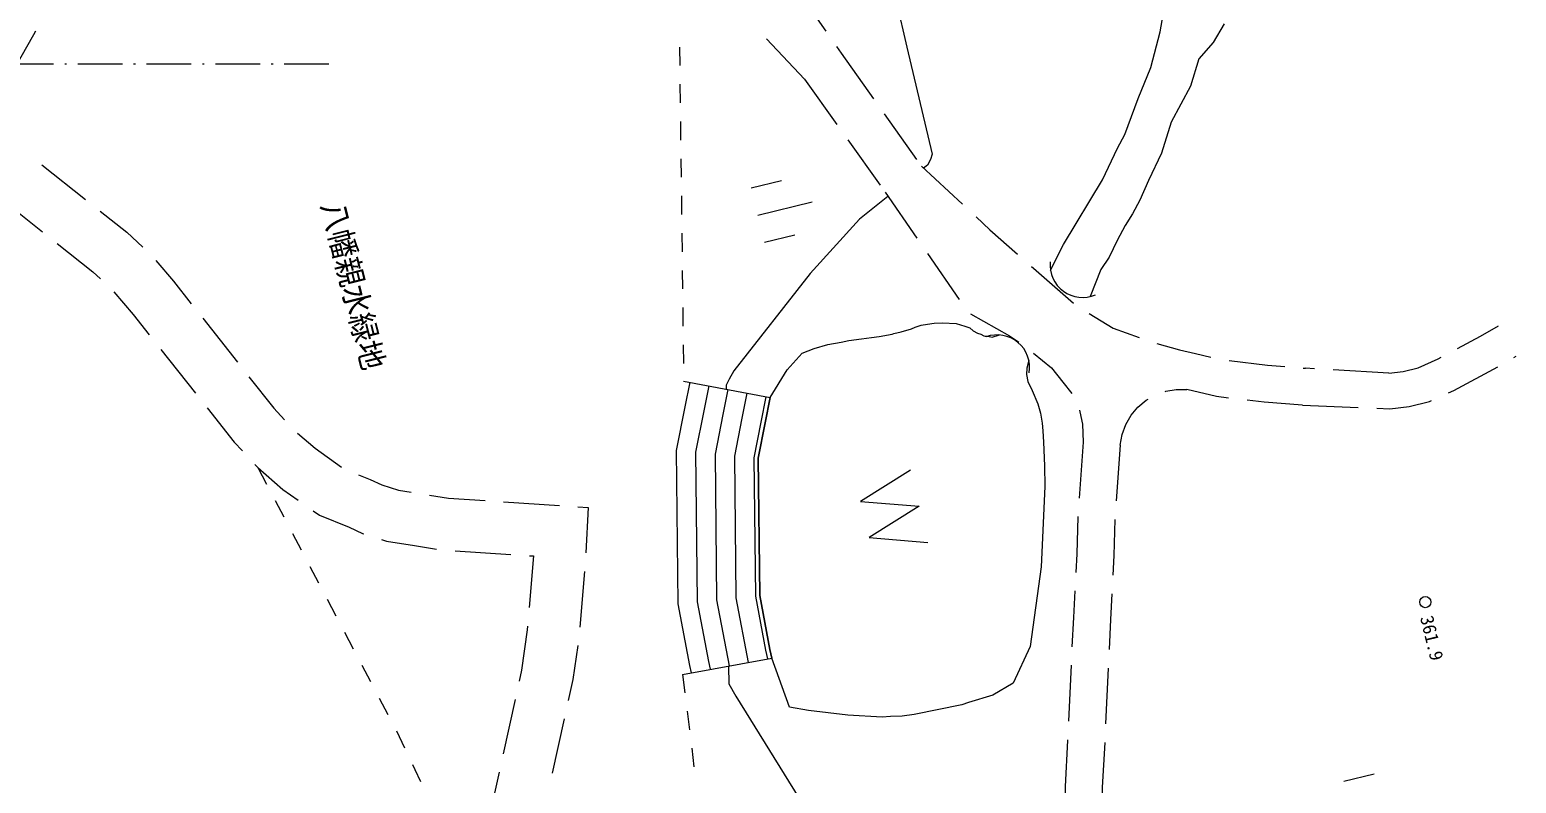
# Model space of a CAD drawing. Header units: millimetres. Extents: x -2078669 to -1085629, y -5987148 to 310365.
# Drawn here: x -1642424 to -1542582, y -1496253 to -1445646 of the extents above; entities that cross this region are included whole.
import ezdxf

# ---------------------------------------------------------------- set-up
doc = ezdxf.new("R2010")
doc.units = ezdxf.units.MM
doc.header["$LTSCALE"] = 500
doc.linetypes.add('SXF_一点短鎖線', pattern=[9.25, 6, -1.5, 0.25, -1.5])
doc.layers.add('D-BGD', color=7, linetype='Continuous', lineweight=13)
doc.layers.add('D-BMK', color=2, linetype='SXF_一点短鎖線', lineweight=13)
doc.styles.add('BIGFONT', font='txt', dxfattribs={"height": 0.2, "bigfont": 'BIGFONT'})
doc.styles.add('MS ゴシック', font='MS Gothic.ttf')

# ---------------------------------------------------------------- blocks, each defined once
blk = doc.blocks.new('河川平面')
at = {"layer": 'D-BGD', "linetype": 'Continuous'}
for p, q in [((1719860.323808214, -2778181.465299472, 362007.9804337029), (1722003.638045729, -2781253.199103496, 361819.9804438641)), ((1712181.586074307, -2782307.649444633, 362853.9803879771), (1712198.123963296, -2783557.097454526, 362859.9803876528)), ((1720578.352291311, -2784465.178117033, 361729.9804487287), (1718015.266758793, -2781748.479560877, 362063.9804306761)), ((1722717.332024299, -2782277.067130428, 361756.9804472693), (1723031.236690672, -2782726.253982377, 361729.9804487287)), ((1723031.236690672, -2782726.253982377, 361729.9804487287), (1725205.106987054, -2785780.948797736, 361677.9804515392)), ((1720578.352291311, -2784465.178117033, 361729.9804487287), (1722754.08626306, -2787518.637329882, 361677.9804515392)), ((1712213.296526555, -2784806.914090842, 362865.9803873285), (1712228.469089814, -2786056.730727172, 362870.9803870583)), ((1712244.508629152, -2787307.045713153, 362876.980386734), (1712259.681192414, -2788556.862349497, 362882.9803864097)), ((1725929.853294662, -2786799.635511425, 361659.9804525121), (1728104.590567117, -2789854.828676433, 361607.9804553227)), ((1723478.832570671, -2788537.324043586, 361659.9804525121), (1725654.566542428, -2791590.783256435, 361607.9804553227)), ((1669357.504293174, -2790226.703970335, 363302.980363709), (1672296.036160736, -2792557.121517203, 363259.9803660331)), ((1712274.85375567, -2789806.678985812, 362888.9803860855), (1712290.893295008, -2791056.993971793, 362894.9803857611)), ((1728435.943935037, -2790319.812450693, 361599.9804557551), (1731183.765769103, -2792871.642901206, 361557.9804580251)), ((1717003.408672019, -2791768.063846119), (1719043.559854602, -2791272.904603297)), ((1666468.907873881, -2792394.547672356, 363309.9803633307), (1669405.077716419, -2794727.067797819, 363267.9803656007)), ((1712306.06585827, -2792306.810608123, 362900.9803854369), (1712321.238421529, -2793556.627244454, 362906.9803851125)), ((1725991.729296444, -2792063.720081839, 361599.9804557551), (1728125.834337075, -2795147.461827721, 361580.980456782)), ((1717445.417615567, -2793589.653732469), (1721089.594087543, -2792703.901893219)), ((1712337.776310518, -2794806.075254347, 362912.9803847883), (1712352.948873777, -2796055.891890678, 362918.9803844639)), ((1717887.795185548, -2795412.608944528), (1719928.444717776, -2794916.582725619)), ((1728837.53491705, -2796174.797758972, 361574.9804571063), (1730971.639957681, -2799258.53950484, 361555.9804581332)), ((1712368.121437032, -2797305.708527007, 362924.9803841396), (1712384.160976378, -2798556.023512988, 362930.9803838153)), ((1680161.639288735, -2800524.838748779, 363194.9803695463), (1682487.245629855, -2803466.055950296, 363235.9803673303)), ((1712399.333539636, -2799805.840149318, 362936.980383491), (1712414.506102892, -2801055.656785633, 362942.9803831668)), ((1712430.545642233, -2802305.971771629, 362947.9803828966), (1712445.718205492, -2803555.788407959, 362953.9803825722)), ((1677348.907659888, -2802612.873101369, 363192.9803696544), (1679675.012350652, -2805553.223326799, 363233.9803674384)), ((1768223.323035043, -2803166.795924919, 361458.980463376), (1768383.687754097, -2803074.42626983, 361459.9804633219)), ((1754075.337228796, -2803865.033660889, 361417.9804655921), (1754230.471932586, -2803878.080540239, 361419.9804654839)), ((1754829.964418657, -2803914.710038571, 361448.9804639165), (1754230.471932586, -2803878.080540239, 361419.9804654839)), ((1759814.912707747, -2804216.041847497, 361689.9804508906), (1756076.326078341, -2803989.826246787, 361508.9804606736)), ((1712460.665944945, -2804747.804100584, 362959.9803822479), (1718273.860538318, -2805851.645046932, 360509.9805146688)), ((1754031.866129322, -2806370.680600227, 361419.9804654839), (1757775.252517873, -2806514.301034173, 361591.9804561874)), ((1739292.640527948, -2808855.998390808, 361529.9804595385), (1739021.51944471, -2812596.455159424, 361544.9804587277)), ((1741790.224084422, -2809045.934433303, 361529.9804595385), (1741511.539119686, -2812785.503682597, 361544.9804587277)), ((1683852.055354979, -2810552.931833475, 363249.9803665736), (1684435.551503705, -2811658.827432259, 363262.980365871)), ((1685018.679026009, -2812763.357705321, 363275.9803651683), (1685602.175174739, -2813869.253304106, 363288.9803644656)), ((1700370.907531899, -2812849.609801696, 363133.9803728433), (1704112.900435922, -2813102.005494421, 363117.9803737081)), ((1686185.671323457, -2814975.14890289, 363302.980363709), (1686768.798845754, -2816079.679175952, 363315.9803630064)), ((1697108.333524607, -2816141.623247118, 363137.9803726271), (1700849.718898997, -2816389.055986588, 363081.9803756539)), ((1687352.294994483, -2817185.574774736, 363328.9803623037), (1687935.791143213, -2818291.470373507, 363341.980361601)), ((1705791.222837049, -2817530.491070041, 363100.9803746269), (1705488.112275694, -2821266.401062111, 363229.9803676546)), ((1688518.420315859, -2819396.86762264, 363354.9803608984), (1689102.414814236, -2820501.896245353, 363367.9803601957)), ((1689685.910962962, -2821607.791844152, 363381.9803594391), (1690268.540135612, -2822713.189093271, 363394.9803587365)), ((1712386.920210769, -2824440.673867189, 362809.9803903553), (1718376.873092313, -2823350.783748894, 360629.9805081829)), ((1690852.534633984, -2823818.217715983, 363407.9803580338), (1691435.163806641, -2824923.614965117, 363420.9803573312)), ((1712386.920210769, -2824440.673867189, 362809.9803903553), (1712540.167945927, -2825681.043555145, 362844.9803884636)), ((1738484.224365871, -2823831.180493091, 361460.9804632679), (1738306.85995841, -2827577.085636947, 361437.980464511)), ((1740978.210294813, -2824021.355438779, 361459.9804633219), (1740800.845887359, -2827767.260582636, 361437.980464511)), ((1692018.659955371, -2826029.510563902, 363433.9803566286), (1692602.65445374, -2827134.539186614, 363446.9803559259)), ((1701145.419066025, -2826124.458605714, 363187.9803699247), (1700339.904411637, -2829787.272090058, 363164.9803711678)), ((1704438.847432303, -2827420.087118131, 363183.9803701409), (1703637.299031877, -2831084.027025004, 363160.980371384)), ((1712693.914030743, -2826920.546267028, 362880.9803865179), (1712847.161765904, -2828160.915954984, 362915.9803846261)), ((1693183.419951017, -2828241.172038243, 363458.9803552773), (1693715.750431755, -2829371.868323933, 363437.9803564123)), ((1713001.774826793, -2829400.917016518, 362951.9803826803), (1713155.022561962, -2830641.286704489, 362986.9803807886)), ((1700071.854635412, -2831008.087042708, 363156.9803716002), (1699266.838330671, -2834670.03355098, 363133.9803728433)), ((1756796.521426631, -2831620.238622958), (1758836.672609215, -2831125.079380123))]:
    blk.add_line(p, q, dxfattribs=at)
for points, elevation in [([(1726053.019815285, -2776285.367298369), (1727459.118450467, -2782307.134687982), (1729142.573274877, -2789491.817977284), (1729039.898016076, -2789871.103851716), (1728830.591163553, -2790235.23380437), (1728563.3958823, -2790439.210934123)], 361999.9804341353), ([(1726185.739433216, -2792348.25488466), (1724282.877021102, -2793872.759393638), (1720948.183813882, -2797527.019724827), (1715838.684921425, -2804048.170976638), (1715509.774153172, -2804620.37518795), (1715316.50959, -2805016.795151612), (1715318.282325153, -2805294.638361114)], 361999.9804341353), ([(1712877.225326884, -2804825.767309239), (1712548.032970667, -2806482.037844013), (1711961.330738225, -2809409.012310439), (1712080.237735825, -2819696.78902281), (1712861.03331246, -2823836.590509468), (1712966.432312321, -2824335.480299639)], 362599.9804017056), ([(1714144.242994248, -2805069.623928212), (1713818.736902326, -2806739.547720245), (1713267.124577615, -2809525.211549842), (1713377.97811138, -2819566.137831535), (1714139.250566669, -2823579.373738501), (1714243.352334331, -2824100.586546712)], 362099.9804287303), ([(1715424.913918885, -2805309.794282893), (1715094.424330471, -2806988.387835709), (1714567.934920512, -2809650.080550028), (1714675.718486917, -2819435.486640244), (1715515.288859857, -2823874.362554553)], 361699.9804503502), ([(1716705.584843522, -2805549.964637575), (1716378.7815194, -2807242.21144765), (1715868.745263412, -2809774.949550185), (1715973.458862462, -2819304.835448954), (1716792.20888187, -2823639.468801641)], 361199.9804773748), ([(1715474.329088059, -2823885.421347442), (1715486.198092858, -2825068.74673605), (1715957.910645146, -2825893.541965446), (1721470.946062742, -2834783.543577109), (1722683.133751421, -2836587.622427032), (1723689.019916604, -2838549.940570734), (1724268.996003795, -2840209.768093128), (1724962.424554697, -2842615.335836358), (1725638.513584042, -2845010.936586606), (1725986.924439005, -2847495.007679789), (1726331.649029672, -2849965.425515714), (1726671.390123856, -2852444.513112407), (1727011.131218037, -2854923.600709099), (1727342.202551442, -2857397.704809315), (1727668.290388361, -2859880.478670285), (1727985.708464504, -2862358.269034779), (1728280.803522595, -2864834.762167072), (1728313.569036575, -2865118.886105265), (1728595.0108374, -2867599.06550185), (1728849.146123693, -2870086.617427018), (1728910.978434944, -2870691.85051814)], 361999.9804341353)]:
    blk.add_lwpolyline(points, dxfattribs=dict(at, elevation=elevation))
at = {"layer": 'D-BGD', "linetype": 'Continuous', "extrusion": (-0.1784850473394423, 0.08711836549752383, 0.9800783021112532), "elevation": -183936.2187287384}
blk.add_lwpolyline([(1767338.812374038, 2737774.857744104), (1767624.039467026, 2737768.301087771), (1770887.919003403, 2737563.389621476), (1771080.935239758, 2737541.728099258)], dxfattribs=at)
at = {"layer": 'D-BGD', "linetype": 'Continuous', "extrusion": (-0.01349982497119677, -0.03540412610543083, 0.9992818934517217), "elevation": 439291.7736267875}
blk.add_lwpolyline([(2558691.764287675, -1998657.685169335), (2560862.108543356, -1999343.871187618), (2562227.167886734, -1999898.098356239)], dxfattribs=at)
at = {"layer": 'D-BGD', "linetype": 'Continuous', "extrusion": (-0.2412414630862336, -0.2746819007084032, 0.9307805379955215), "elevation": 686048.771781527}
blk.add_lwpolyline([(3144983.352637218, -757749.473253169), (3146253.458649379, -757787.7687268996), (3148732.369566652, -757787.7687269)], dxfattribs=at)
at = {"layer": 'D-BGD', "linetype": 'Continuous', "extrusion": (-0.04022928247606915, -0.068491365065765, 0.9968402769465572), "elevation": 486375.754495903}
blk.add_lwpolyline([(2856124.190307489, -1530677.463461992), (2859144.325922347, -1531105.501850567), (2859827.768740236, -1531256.574223007)], dxfattribs=at)
at = {"layer": 'D-BGD', "linetype": 'Continuous', "extrusion": (0.3885867739310789, 0.3192742907646867, 0.8643287837290525), "elevation": 72672.19662878668}
blk.add_lwpolyline([(-3225447.885305481, 597244.1297344782), (-3227278.080157855, 597198.3974705744), (-3229196.716412173, 597240.1530158697)], dxfattribs=at)
at = {"layer": 'D-BGD', "linetype": 'Continuous', "extrusion": (0.6594737311931199, 0.7515098692532599, 0.01809182912734477), "elevation": -950732.324645648}
blk.add_lwpolyline([(-3149590.774663505, 378792.4643880236), (-3149758.061832703, 378792.4643880232), (-3153340.320640292, 378755.4583332211)], dxfattribs=at)
at = {"layer": 'D-BGD', "linetype": 'Continuous', "extrusion": (0.4263724177455015, 0.3490497023944438, 0.834488386164964), "elevation": 40004.03799187037}
blk.add_lwpolyline([(-3226130.350756169, 598529.5744871313), (-3228142.474625354, 598478.7601472924), (-3229879.973898214, 598513.2413064757)], dxfattribs=at)
at = {"layer": 'D-BGD', "linetype": 'Continuous', "extrusion": (-0.06637659339105885, -0.1623165827600724, 0.9845036692724364), "elevation": 695520.4494956738}
blk.add_lwpolyline([(2662798.082494806, -1843003.652517342), (2665767.182719197, -1843380.012569953), (2666506.086361934, -1843545.382896102)], dxfattribs=at)
at = {"layer": 'D-BGD', "linetype": 'Continuous', "extrusion": (-0.01245698865267413, -0.06738378307620613, 0.9976493618561816), "elevation": 527633.6187771213}
blk.add_lwpolyline([(2219743.496572546, -2406801.059997259), (2221505.049154371, -2407472.342439536), (2223344.002916735, -2407778.79746752)], dxfattribs=at)
at = {"layer": 'D-BGD', "linetype": 'Continuous', "extrusion": (0.06536571953106161, -0.1282022467108019, 0.9895915857809673), "elevation": 832310.0019517397}
blk.add_lwpolyline([(298907.1433818475, -3211867.075487362), (300666.8281351898, -3211832.330214276), (302054.3694337967, -3211762.839668113)], dxfattribs=at)
at = {"layer": 'D-BGD', "linetype": 'Continuous', "extrusion": (-0.03302281783258122, -0.1404950932243634, 0.9895305059887106), "elevation": 693702.5214017159}
blk.add_lwpolyline([(2339143.250109796, -2252237.654124321), (2340723.124517792, -2252295.657951321), (2341830.370247802, -2252293.085009712), (2342892.218220562, -2252295.657951326)], dxfattribs=at)
at = {"layer": 'D-BGD', "linetype": 'Continuous', "extrusion": (-0.02880065063266465, -0.2183057814056404, 0.9754553338456907), "elevation": 914127.9133575968}
blk.add_lwpolyline([(2100741.068151123, -2408339.001514269), (2103342.075401028, -2408298.129097892), (2104489.378490705, -2408239.09116313)], dxfattribs=at)
at = {"layer": 'D-BGD', "linetype": 'Continuous', "extrusion": (0.2521143766625279, 0.2127800178190311, 0.9440143034387763), "elevation": 170557.6060132046}
blk.add_lwpolyline([(-3228831.218872522, 613029.3647587639), (-3231526.148550252, 613120.3001543123), (-3232578.662084063, 613071.8012766902)], dxfattribs=at)
at = {"layer": 'D-BGD', "linetype": 'Continuous', "extrusion": (-0.01637601264207596, 0.02423707775675637, 0.9995721035882102), "elevation": 264400.9066492454}
blk.add_lwpolyline([(109180.8570554568, 3321283.032892838), (108781.1834960738, 3321351.407070372), (105453.6461053721, 3321693.277958113)], dxfattribs=at)
at = {"layer": 'D-BGD', "linetype": 'Continuous', "extrusion": (0.0160650588498507, 0.06717140707970065, 0.997612106960959), "elevation": 200133.1880103436}
blk.add_lwpolyline([(-2349496.69827057, 2342058.539646016), (-2349538.144604286, 2342031.146183948), (-2350193.015544777, 2341754.481771196), (-2350896.313916159, 2341596.777791337)], dxfattribs=at)
at = {"layer": 'D-BGD', "linetype": 'Continuous', "extrusion": (-0.007600347863239817, -0.0325626815017548, 0.9994407968888269), "elevation": 439254.3993817032}
blk.add_lwpolyline([(2341045.139516484, -2321490.705649011), (2340243.258905451, -2321580.424182716), (2338196.383348153, -2321580.424182737)], dxfattribs=at)
at = {"layer": 'D-BGD', "linetype": 'Continuous', "extrusion": (0.2276302312114671, 0.1933887986618439, 0.954350695704018), "elevation": 186435.2877659747}
blk.add_lwpolyline([(-3226882.032164575, 620457.1214736844), (-3229821.669751604, 620564.2565354883), (-3230629.425307807, 620530.7768286613)], dxfattribs=at)
at = {"layer": 'D-BGD', "linetype": 'Continuous', "extrusion": (-0.02811701203398713, -0.2084014599634204, 0.9776391282673765), "elevation": 888871.9265883679}
blk.add_lwpolyline([(2113511.388009166, -2413699.421528692), (2110916.171777559, -2413842.081897757), (2109765.814422687, -2413861.103280309)], dxfattribs=at)
at = {"layer": 'D-BGD', "linetype": 'Continuous', "extrusion": (-0.1396142765495926, 0.01038966210516226, 0.99015145745733), "elevation": 85956.54373484396}
blk.add_lwpolyline([(2669900.701201136, 1974014.908387739), (2670312.864420445, 1974139.945183404), (2670811.572375819, 1974279.193472206), (2672034.743454148, 1974425.658788232)], dxfattribs=at)
at = {"layer": 'D-BGD', "linetype": 'Continuous', "extrusion": (0.01962927355154589, 0.006251415231172099, 0.999787783195737), "elevation": 378719.6597254141}
blk.add_lwpolyline([(-3187594.321612317, -747174.297073316), (-3188932.111249489, -747999.5119662888), (-3190671.66184882, -749310.1473845587)], dxfattribs=at)
at = {"layer": 'D-BGD', "linetype": 'Continuous', "extrusion": (0.007441131418156152, -0.005429268854179702, 0.9999575754015402), "elevation": 391023.8643779391}
blk.add_lwpolyline([(1680919.941040266, -2808273.045669356), (1681102.404843112, -2808471.352585159), (1682800.547173774, -2809931.870220311), (1683814.382273716, -2810648.413243146)], dxfattribs=at)
at = {"layer": 'D-BGD', "linetype": 'Continuous'}
blk.add_lwpolyline([(1727686.999511526, -2810723.7916505), (1724338.651636693, -2812824.601213512), (1728277.78972973, -2813153.408748375), (1724929.441854883, -2815254.218311386), (1728869.078297573, -2815582.158870162)], dxfattribs=at)
at = {"layer": 'D-BGD', "linetype": 'Continuous', "extrusion": (0.002989198142742591, -0.01609247113243965, 0.999866039560958), "elevation": 413434.7059672845}
blk.add_lwpolyline([(1153260.306513017, -3068373.509624999), (1154473.59492653, -3068801.18011351), (1156859.998677133, -3069412.137954243)], dxfattribs=at)
at = {"layer": 'D-BGD', "linetype": 'Continuous', "extrusion": (0.003268667481808821, -0.0162164117642943, 0.9998631625389469), "elevation": 414257.3254405148}
blk.add_lwpolyline([(1115876.643510247, -3088256.466692466), (1116543.86009445, -3088437.817121409), (1115783.704661017, -3091399.874127301)], dxfattribs=at)
at = {"layer": 'D-BGD', "linetype": 'Continuous', "extrusion": (-0.139929132813145, -0.004505250005105066, 0.9901512715300389), "elevation": 127339.2258874536}
blk.add_lwpolyline([(2868344.726895027, 1681873.11266605), (2868362.542664482, 1681871.516609836), (2870851.045237977, 1681730.257205488), (2872086.040746484, 1681621.519553823)], dxfattribs=at)
at = {"layer": 'D-BGD', "linetype": 'Continuous', "extrusion": (-0.09716005368324271, -0.005960628433147628, 0.9952509205607155), "elevation": 207409.7780360513}
blk.add_lwpolyline([(2915384.902459496, 1593598.45347417), (2917793.084286158, 1593392.993847268), (2919117.388112731, 1593238.899127095)], dxfattribs=at)
at = {"layer": 'D-BGD', "linetype": 'Continuous', "extrusion": (0.004955089219701014, -0.002613440702148671, 0.9999843083861473), "elevation": 378908.9777453538}
blk.add_lwpolyline([(1690353.077523171, -2814407.417890026), (1690690.433238424, -2814514.824154067), (1692563.885208998, -2814807.360174145), (1694045.157212165, -2815041.716755536)], dxfattribs=at)
at = {"layer": 'D-BGD', "linetype": 'Continuous', "extrusion": (0.01724348983824465, 0.03693253930145331, 0.9991689795019384), "elevation": 288092.9085493212}
blk.add_lwpolyline([(-2733795.293956211, 1845218.316846709), (-2734046.511538195, 1845120.180621782), (-2735256.456296283, 1848383.210099626)], dxfattribs=at)
at = {"layer": 'D-BGD', "linetype": 'Continuous', "extrusion": (-0.6128565017875943, 0.02425640033896185, 0.7898218376692737), "elevation": -848447.6963717435}
blk.add_lwpolyline([(2747869.065033389, 1681986.592957858), (2749646.095520471, 1681952.353997052), (2751618.806037839, 1681932.788876583)], dxfattribs=at)
at = {"layer": 'D-BGD', "linetype": 'Continuous', "extrusion": (-0.6263406593852667, 0.02487107720815987, 0.7791526217111352), "elevation": -879049.1440190584}
blk.add_lwpolyline([(2747720.509346715, 1669362.204633108), (2749439.878901112, 1669330.298274221), (2751470.296855294, 1669311.154458876)], dxfattribs=at)
at = {"layer": 'D-BGD', "linetype": 'Continuous', "extrusion": (0.1431147435204696, -0.03763140942049576, 0.9889904181599019), "elevation": 709514.7703078322}
blk.add_lwpolyline([(-2296045.603485562, -2287236.891626848), (-2298330.25485676, -2287500.441508769), (-2299779.406262624, -2287561.260712259)], dxfattribs=at)
at = {"layer": 'D-BGD', "linetype": 'Continuous', "extrusion": (-0.2202784500587043, -0.02265431603436895, 0.9751739262330337), "elevation": 33644.5076800157}
blk.add_lwpolyline([(2991813.643130649, 1484018.536349838), (2991864.995874469, 1484011.31114604), (2994922.783290283, 1483521.788530566), (2995520.744218376, 1483455.856766297)], dxfattribs=at)
at = {"layer": 'D-BGD', "linetype": 'Continuous', "extrusion": (-0.2493540606978652, -0.02181685328119692, 0.9681666061822172), "elevation": -22416.35532550921}
blk.add_lwpolyline([(2969973.376916318, 1530653.444468093), (2972973.256598173, 1530213.983547532), (2973688.153281472, 1530146.066859823)], dxfattribs=at)
at = {"layer": 'D-BGD', "linetype": 'Continuous', "extrusion": (-0.0850429675512339, -0.05846357375528916, 0.9946605974973775), "elevation": 382872.9224494535}
blk.add_lwpolyline([(3292299.792772464, -168726.5876734305), (3292653.511302769, -168784.7270527298), (3293535.224301517, -168910.6957079037)], dxfattribs=at)
at = {"layer": 'D-BGD', "linetype": 'Continuous'}
for points in [[(1737098.179872566, -2797282.890448984, 360499.9805152093), (1737963.330094131, -2795577.13117563, 360429.9805189928), (1740603.966936202, -2791224.024897786, 360439.9805184522), (1741610.363156279, -2789091.944681811, 360349.9805233167), (1742088.9842515, -2788179.025335794, 360339.9805238572), (1742999.332167751, -2785772.582742286, 360359.9805227763), (1743836.905804142, -2783693.407458561, 360349.9805233167), (1744474.394007381, -2781280.067839441, 360239.9805292622), (1744767.610088284, -2779626.186336759, 360079.98053791)], [(1748774.823819907, -2780741.550061616, 360129.9805352076), (1748021.224050233, -2781992.384645662, 360149.9805341266), (1747055.863757608, -2783109.962056696, 360209.9805308836), (1746496.749627651, -2784945.497671092, 360269.9805276407), (1745196.943411678, -2787347.226838744, 360209.9805308836), (1744546.623680416, -2789441.763476555, 360179.9805325051), (1743683.657058628, -2791264.121336635, 360149.9805341266), (1743099.766240206, -2792600.972593181, 360169.9805330457), (1742612.475384206, -2793508.908442708, 360189.9805319646), (1742119.314664138, -2794286.592448279, 360219.9805303431), (1741585.875107538, -2795294.879162858, 360259.9805281812), (1741037.279629156, -2796409.797471166, 360339.9805238572), (1740486.911415624, -2797246.87256997, 360339.9805238572), (1739772.833391559, -2799051.004540914, 360519.9805141283)], [(1735642.629636953, -2803366.825793937, 360549.9805125069), (1735501.178206142, -2803873.769047939, 360549.9805125069), (1735485.200555116, -2804302.889887252, 360539.9805130474), (1735569.573769132, -2804778.159427153, 360539.9805130474), (1735875.674499077, -2805369.346618515, 360539.9805130474), (1736249.219786104, -2806264.591734003, 360539.9805130474), (1736436.127464943, -2806902.608561232, 360539.9805130474), (1736541.115600179, -2807562.74297418, 360549.9805125069), (1736586.918074489, -2808085.047582269, 360549.9805125069), (1736640.774012642, -2808854.202621037, 360569.9805114258), (1736701.245388457, -2810434.564270257, 360589.9805103449), (1736710.109064228, -2811823.780317754, 360599.9805098044), (1736468.131422458, -2817221.17262009, 360629.9805081829), (1735731.36111944, -2822576.372556779, 360559.9805119664), (1734598.874822639, -2825028.142121633, 360609.9805092639), (1733221.257709302, -2825839.542647085, 360579.9805108854), (1731597.611894522, -2826336.507390783, 360579.9805108854), (1731140.773676052, -2826489.146891136, 360559.9805119664), (1727936.560779745, -2827127.205322064, 360539.9805130474), (1727141.19102633, -2827246.733082151, 360529.9805135879), (1726355.993698212, -2827268.299009264, 360529.9805135879), (1725789.043054037, -2827311.507019182, 360529.9805135879), (1723494.755692045, -2827169.222341811, 360529.9805135879), (1720856.066931045, -2826863.574080191, 360579.9805108854), (1719565.429013437, -2826640.743247074, 360609.9805092639), (1718376.873092313, -2823350.783748894, 360629.9805081829), (1718254.340003209, -2822761.304654374, 360629.9805081829), (1717572.662697752, -2819151.385736681, 360599.9805098044), (1717468.42460166, -2809921.66606544, 360519.9805141283), (1717942.073717708, -2807552.561617803, 360509.9805146688), (1718273.860538318, -2805851.645046932, 360509.9805146688), (1719412.281337515, -2803991.538176397, 360609.9805092639), (1720413.617905451, -2802871.571733271, 360609.9805092639), (1721238.002270214, -2802561.103803782, 360579.9805108854), (1722145.397978466, -2802286.8175819, 360579.9805108854), (1723037.637764939, -2802119.162953746, 360599.9805098044), (1723553.867076652, -2802023.730946856, 360599.9805098044), (1724407.536123411, -2801903.11138689, 360599.9805098044), (1725088.696322208, -2801821.743501902, 360589.9805103449), (1725603.628401722, -2801748.634513053, 360589.9805103449), (1726463.578177171, -2801597.022174263, 360589.9805103449), (1726587.754724771, -2801541.52277763, 360589.9805103449), (1727077.974754144, -2801431.140281267, 360589.9805103449), (1727761.934849654, -2801224.504048786, 360579.9805108854), (1728018.957705622, -2801118.488751993, 360559.9805119664), (1728411.215902046, -2800997.933830356, 360539.9805130474), (1728841.839405872, -2800910.966151941, 360539.9805130474), (1729288.505199056, -2800856.288484535, 360539.9805130474), (1729850.47234674, -2800821.750235398, 360539.9805130474), (1730760.732590033, -2800883.606516388, 360539.9805130474), (1731355.670684008, -2801052.569894049, 360569.9805114258), (1731680.343529374, -2801169.990209987, 360569.9805114258), (1731906.849109471, -2801357.860412061, 360589.9805103449), (1732206.604472396, -2801518.629531896, 360599.9805098044), (1732425.94295623, -2801598.570908028, 360609.9805092639), (1732621.661189822, -2801699.538070002, 360609.9805092639), (1732723.30928706, -2801723.36375255, 360609.9805092639), (1732893.22367063, -2801728.758113669, 360619.9805087234), (1733189.498201575, -2801795.251664835, 360639.9805076424), (1733682.312695355, -2801640.223132405, 360639.9805076424)], [(1735969.123214324, -2802867.051939669, 361428.9804649975), (1737164.551198846, -2803849.479379742, 361459.9804633219), (1737928.64658548, -2804807.737214427, 361459.9804633219), (1738538.817015499, -2805570.247505, 361451.9804637543)], [(1759814.912707747, -2804216.041847497, 361689.9804508906), (1760780.196844729, -2804101.908448528, 361699.9804503501), (1761784.257153731, -2803860.117669976, 361429.9804649434), (1763141.529416491, -2803244.640810432, 361439.9804644029), (1763336.157001927, -2803140.823192812, 361440.9804643489)], [(1717981.27227166, -2805798.804753025, 360499.9805152093), (1717649.485451048, -2807499.721323881, 360499.9805152093), (1717174.539102803, -2809891.148789588, 360509.9805146688), (1717279.868998781, -2819179.167754155, 360589.9805103449), (1717955.265575551, -2822820.079450672, 360619.9805087234), (1718082.782161146, -2823400.888784437, 360619.9805087234)], [(1718273.860538318, -2805851.645046932, 360509.9805146688), (1717942.073717708, -2807552.561617803, 360509.9805146688), (1717468.42460166, -2809921.66606544, 360519.9805141283), (1717572.662697752, -2819151.385736681, 360599.9805098044), (1718254.340003209, -2822761.304654374, 360629.9805081829), (1718376.873092313, -2823350.783748894, 360629.9805081829)], [(1741790.224084422, -2809045.934433303, 361529.9804595385), (1741912.357826219, -2808331.803288213, 361519.9804600789), (1742153.479186804, -2807651.464818666, 361499.98046116), (1742512.290933988, -2807027.242042689, 361479.980462241), (1742973.842578309, -2806485.14424263, 361459.9804633219), (1743529.464358971, -2806020.187921981, 361449.9804638625), (1743657.279620559, -2805948.325159848, 361445.9804640787)], [(1759022.802229763, -2806561.264295006, 361649.9804530526), (1759900.636274984, -2806595.254082108, 361689.9804508906), (1761199.673882727, -2806442.279872791, 361699.9804503501), (1762553.735384163, -2806113.315983518, 361429.9804649434), (1762684.36993396, -2806054.608128993, 361430.9804648894)], [(1690620.666799868, -2811034.070202964, 363188.9803698707), (1691407.472517303, -2811354.845334445, 363179.9803703571), (1692179.286658802, -2811717.754210535, 363179.9803703571), (1693309.566321196, -2812079.095783803, 363169.9803708976), (1694160.236502768, -2812210.50796773, 363164.9803711678)], [(1687584.57942774, -2813450.476592866, 363204.9803690058), (1688002.816444247, -2813746.249765522, 363199.9803692761), (1689993.996887997, -2814556.311455075, 363179.9803703571), (1690900.840937649, -2814985.303017716, 363179.9803703571), (1690981.770245781, -2815011.06046916, 363178.9803704111)], [(1701981.683882212, -2821200.162162536, 363240.9803670601), (1701961.953025108, -2821447.189866717, 363249.9803665736), (1701575.477019781, -2824166.295506806, 363199.9803692761), (1701413.468842245, -2824903.643653064, 363194.9803695463)]]:
    blk.add_polyline3d(points, dxfattribs=at)
blk.add_circle((1762272.577757514, -2819585.295450589, 361879.9804406212), 374.999979731494, dxfattribs=at)
for centre, radius, start, end in [((1739240.702625936, -2796961.79906129), 2165.047515251065, 173.8504629165451, 293.8519184884823), ((1733524.351137022, -2803805.637184079), 2165.047515251063, 350.0904623957081, 110.0919179406455)]:
    blk.add_arc(centre, radius, start, end, dxfattribs=at)
for s, height, rotation, style, p in [('八幡親水緑地', 1750, 284.10912462891, 'BIGFONT', (1687956.412451715, -2792954.686093925)), ('361.9', 900, 283.66942145203, 'MS ゴシック', (1761920.070052872, -2820620.886568875))]:
    blk.add_text(s, height=height, rotation=rotation, dxfattribs=dict(at, style=style)).set_placement(p)

msp = doc.modelspace()

# ---------------------------------------------------------------- linework, layer by layer
at = {"layer": 'D-BMK', "linetype": 'SXF_一点短鎖線'}
msp.add_line((-1622324.633112539, -1447952.747929789), (-1736237.158088689, -1447952.747929789), dxfattribs=at)

# ---------------------------------------------------------------- block references
at = {"layer": 'D-BGD'}
msp.add_blockref('河川平面', (-3310965.811631768, 1335500.176575737), dxfattribs=at)

doc.saveas('drawing.dxf')
